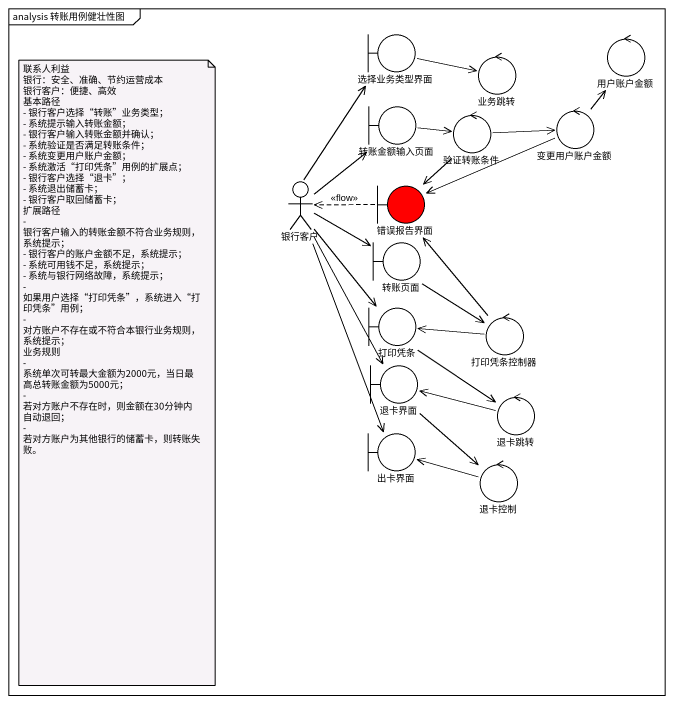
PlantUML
@startuml
mainframe analysis 转账用例健壮性图
boundary 选择业务类型界面
control 用户账户金额
control 业务跳转
boundary 转账金额输入页面
control 验证转账条件
control 变更用户账户金额
actor 银行客户
boundary 错误报告界面 #FF0000
boundary 转账页面
boundary 打印凭条
control 打印凭条控制器
boundary 退卡界面
control 退卡跳转
boundary 出卡界面
control 退卡控制
选择业务类型界面 -right-> 业务跳转
转账金额输入页面 -right-> 验证转账条件
验证转账条件 -right-> 变更用户账户金额
验证转账条件 --> 错误报告界面
变更用户账户金额 -up-> 用户账户金额
变更用户账户金额 -left-> 错误报告界面
银行客户 -up-> 选择业务类型界面
银行客户 -up-> 转账金额输入页面
银行客户 -right-> 转账页面
银行客户 --> 打印凭条
银行客户 --> 退卡界面
银行客户 --> 出卡界面
错误报告界面 .left.> 银行客户 : <<flow>>
转账页面 --> 打印凭条控制器
打印凭条 --> 退卡跳转
打印凭条控制器 -up-> 错误报告界面
打印凭条控制器 -left-> 打印凭条
退卡界面 --> 退卡控制
退卡跳转 -left-> 退卡界面
退卡控制 -left-> 出卡界面
note as N1
  联系人利益
  银行：安全、准确、节约运营成本
  银行客户：便捷、高效
  基本路径
  - 银行客户选择“转账”业务类型；
  - 系统提示输入转账金额；
  - 银行客户输入转账金额并确认；
  - 系统验证是否满足转账条件；
  - 系统变更用户账户金额；
  - 系统激活“打印凭条”用例的扩展点；
  - 银行客户选择“退卡”；
  - 系统退出储蓄卡；
  - 银行客户取回储蓄卡；
  扩展路径
  - 银行客户输入的转账金额不符合业务规则，系统提示；
  - 银行客户的账户金额不足，系统提示；
  - 系统可用钱不足，系统提示；
  - 系统与银行网络故障，系统提示；
  - 如果用户选择“打印凭条”，系统进入“打印凭条”用例；
  - 对方账户不存在或不符合本银行业务规则，系统提示；
  业务规则
  - 系统单次可转最大金额为2000元，当日最高总转账金额为5000元；
  - 若对方账户不存在时，则金额在30分钟内自动退回；
  - 若对方账户为其他银行的储蓄卡，则转账失败。
end note
@enduml
